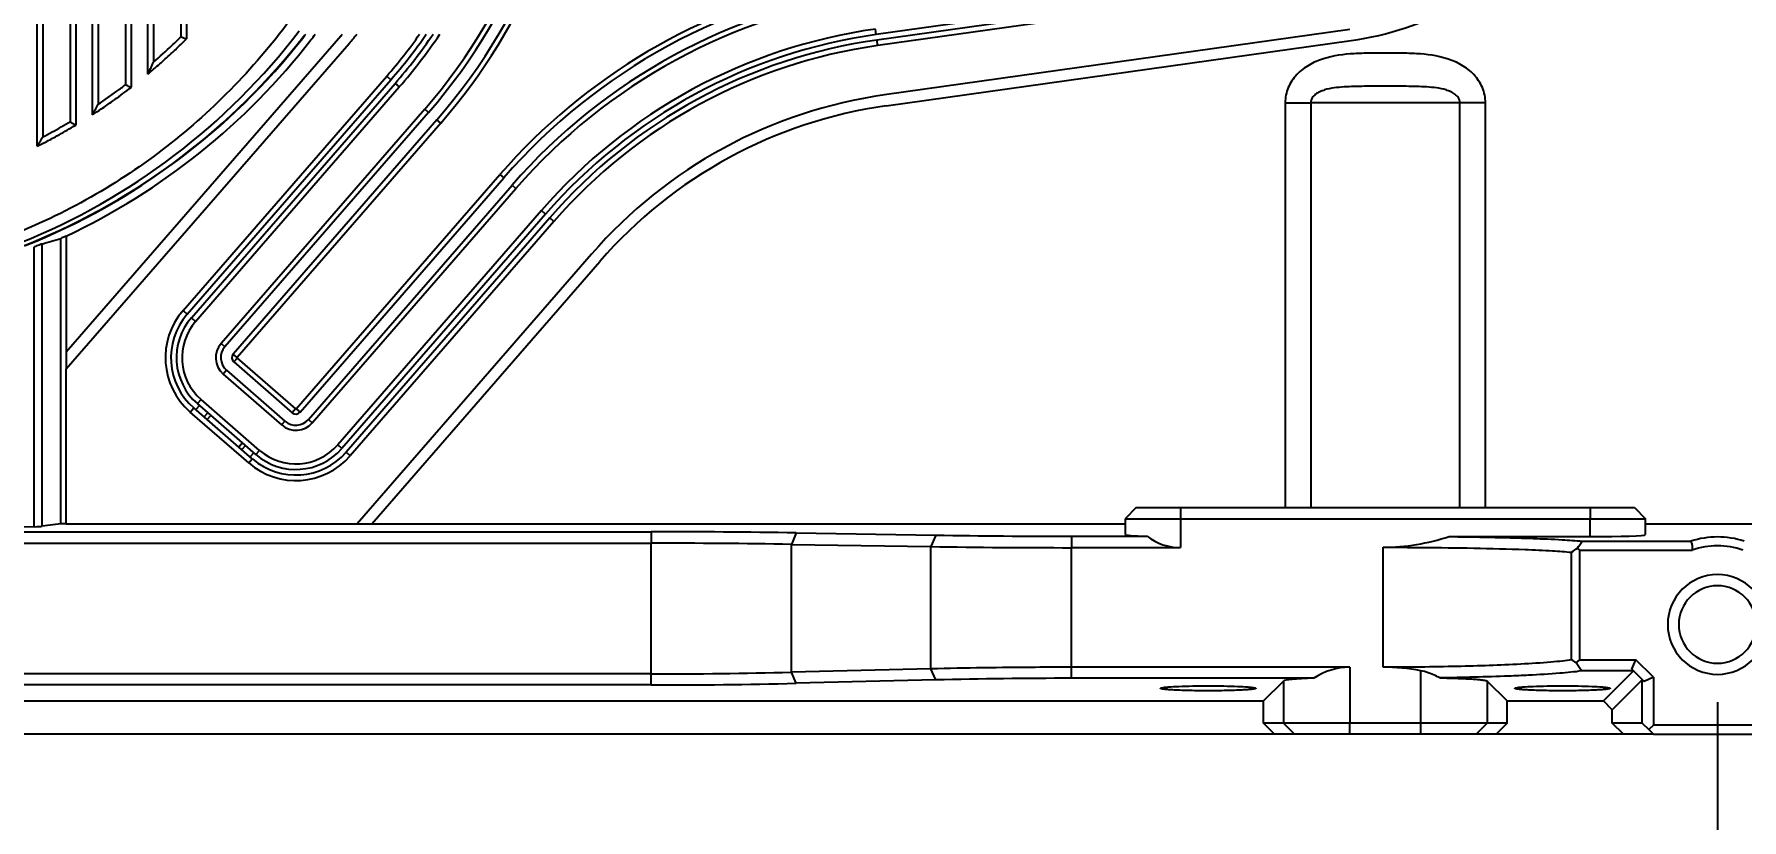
# Model space of a CAD drawing. Header units: millimetres. Extents: x -1070 to 42146, y 1440 to 12921.
# Drawn here: x 2330.6 to 2484.8, y 2763.9 to 2834.8 of the extents above; entities that cross this region are included whole.
import ezdxf

# ---------------------------------------------------------------- set-up
doc = ezdxf.new("R2010")
doc.units = ezdxf.units.MM
doc.layers.add('DIM', color=4, linetype='Continuous')
doc.layers.add('n', color=7, linetype='Continuous')
doc.styles.get("Standard").update_dxf_attribs({"font": 'arial.ttf'})
doc.dimstyles.new('ISO-200', dxfattribs={"dimtxt": 30, "dimasz": 25, "dimexe": 1.25, "dimexo": 5, "dimgap": 5, "dimtad": 1, "dimtoh": 1, "dimdec": 1, "dimdsep": 46, "dimtxsty": 'Standard', "dimcen": 2.5, "dimadec": 0, "dimazin": 0, "dimtfac": 1, "dimtdec": 1, "dimtmove": 0, "dimatfit": 3, "dimfxl": 1, "dimarcsym": 0})

# ---------------------------------------------------------------- blocks, each defined once
blk = doc.blocks.new('*D67')
at = {"layer": 'Defpoints', "color": 0, "transparency": 16777216}
for p in [(2132.58, 2779.54), (2482.58, 2779.54), (2482.58, 2713.08)]:
    blk.add_point(p, dxfattribs=at)
at = {"layer": 'DIM', "color": 0, "lineweight": -2, "transparency": 16777216}
for p, q in [((2132.58, 2774.54), (2132.58, 2711.83)), ((2482.58, 2774.54), (2482.58, 2711.83)), ((2157.58, 2713.08), (2457.58, 2713.08))]:
    blk.add_line(p, q, dxfattribs=at)
at = {"layer": 'DIM', "color": 0, "transparency": 16777216}
for points in [[(2157.58, 2717.25), (2157.58, 2708.91), (2132.58, 2713.08)], [(2457.58, 2717.25), (2457.58, 2708.91), (2482.58, 2713.08)]]:
    blk.add_solid(points, dxfattribs=at)
at = {"layer": 'DIM', "color": 0, "lineweight": -3, "transparency": 16777216, "insert": (2281.88, 2756.92), "char_height": 30, "attachment_point": 2}
blk.add_mtext('350 [1\'-1 3/4"]', dxfattribs=at)
blk = doc.blocks.new('*D69')
at = {"layer": 'Defpoints', "color": 0, "transparency": 16777216}
for p in [(2484.58, 3511.54), (2482.58, 2781.54), (2682.22, 2781.54)]:
    blk.add_point(p, dxfattribs=at)
at = {"layer": 'DIM', "color": 0, "lineweight": -2, "transparency": 16777216}
for p, q in [((2489.58, 3511.54), (2683.47, 3511.54)), ((2682.22, 3486.54), (2682.22, 2806.54)), ((2487.58, 2781.54), (2683.47, 2781.54))]:
    blk.add_line(p, q, dxfattribs=at)
at = {"layer": 'DIM', "color": 0, "transparency": 16777216}
for points in [[(2678.06, 3486.54), (2686.39, 3486.54), (2682.22, 3511.54)], [(2678.06, 2806.54), (2686.39, 2806.54), (2682.22, 2781.54)]]:
    blk.add_solid(points, dxfattribs=at)
at = {"layer": 'DIM', "color": 0, "lineweight": -3, "transparency": 16777216, "insert": (2638.38, 3133.41), "char_height": 30, "attachment_point": 2, "rotation": 90}
blk.add_mtext('730 [2\'-4 3/4"]', dxfattribs=at)

msp = doc.modelspace()

# ---------------------------------------------------------------- linework, layer by layer
at = {"layer": 'n', "color": 7, "linetype": 'Continuous', "lineweight": -3, "true_color": 0xffffff}
for p, q in [((2330.833, 2825.562), (2330.833, 2873.387)), ((2331.333, 2873.387), (2331.333, 2825.562)), ((2333.833, 2826.943), (2333.833, 2873.387)), ((2334.333, 2873.387), (2334.333, 2826.943)), ((2335.833, 2828.512), (2335.833, 2873.387)), ((2336.333, 2873.387), (2336.333, 2828.512)), ((2338.833, 2830.292), (2338.833, 2873.387)), ((2339.333, 2873.387), (2339.333, 2830.292)), ((2340.833, 2832.311), (2340.833, 2873.387)), ((2341.333, 2873.387), (2341.333, 2832.311)), ((2343.833, 2834.608), (2343.833, 2873.387)), ((2344.333, 2873.387), (2344.333, 2834.608)), ((2448.608, 2840.704), (2406.601, 2834.8)), ((2448.677, 2840.209), (2406.67, 2834.305)), ((2448.747, 2839.714), (2406.74, 2833.81)), ((2358.257, 2834.664), (2333.46, 2806.138)), ((2344.333, 2834.608), (2344.333, 2834.424)), ((2406.601, 2834.8), (2406.531, 2835.295)), ((2449.373, 2835.257), (2407.366, 2829.354)), ((2333.46, 2804.614), (2359.012, 2834.008)), ((2406.74, 2833.81), (2406.67, 2834.305)), ((2407.505, 2828.363), (2449.512, 2834.267)), ((2340.833, 2831.241), (2340.833, 2832.311)), ((2339.333, 2830.292), (2339.333, 2830.041)), ((2344.012, 2809.895), (2362.408, 2831.056)), ((2344.39, 2809.567), (2362.785, 2830.728)), ((2344.767, 2809.239), (2363.163, 2830.4)), ((2345.145, 2808.911), (2363.54, 2830.072)), ((2362.408, 2831.056), (2362.785, 2830.728)), ((2363.163, 2830.4), (2363.54, 2830.072)), ((2335.833, 2827.569), (2335.833, 2828.512)), ((2443.538, 2828.641), (2445.847, 2828.641)), ((2443.538, 2828.641), (2443.538, 2792.091)), ((2445.847, 2828.641), (2445.847, 2792.091)), ((2459.319, 2828.641), (2445.847, 2828.641)), ((2459.319, 2792.091), (2459.319, 2828.641)), ((2461.628, 2828.641), (2459.319, 2828.641)), ((2461.628, 2792.091), (2461.628, 2828.641)), ((2334.333, 2826.943), (2334.333, 2826.636)), ((2365.836, 2828.076), (2347.44, 2806.915)), ((2366.181, 2827.776), (2347.786, 2806.614)), ((2366.936, 2827.12), (2348.541, 2805.958)), ((2367.282, 2826.819), (2348.887, 2805.658)), ((2366.181, 2827.776), (2365.836, 2828.076)), ((2367.282, 2826.819), (2366.936, 2827.12)), ((2330.833, 2824.716), (2330.833, 2825.562)), ((2354.233, 2801.011), (2372.628, 2822.172)), ((2372.628, 2822.172), (2372.974, 2821.871)), ((2354.578, 2800.71), (2372.974, 2821.871)), ((2355.333, 2800.054), (2373.729, 2821.215)), ((2355.679, 2799.753), (2374.074, 2820.915)), ((2373.729, 2821.215), (2374.074, 2820.915)), ((2376.37, 2818.919), (2357.975, 2797.758)), ((2376.747, 2818.591), (2358.352, 2797.43)), ((2377.125, 2818.263), (2358.729, 2797.102)), ((2377.502, 2817.935), (2359.107, 2796.774)), ((2376.747, 2818.591), (2376.37, 2818.919)), ((2377.502, 2817.935), (2377.125, 2818.263)), ((2332.977, 2790.628), (2332.977, 2816.404)), ((2333.46, 2816.615), (2333.46, 2806.138)), ((2330.564, 2790.369), (2330.564, 2815.636)), ((2331.278, 2790.407), (2331.278, 2815.894)), ((2380.898, 2814.983), (2359.738, 2790.641)), ((2361.063, 2790.641), (2381.653, 2814.327)), ((2344.012, 2809.895), (2344.39, 2809.567)), ((2344.767, 2809.239), (2345.145, 2808.911)), ((2347.786, 2806.614), (2347.44, 2806.915)), ((2333.46, 2806.138), (2333.46, 2804.614)), ((2348.887, 2805.658), (2348.541, 2805.958)), ((2348.891, 2805.599), (2348.59, 2805.253)), ((2348.59, 2805.253), (2353.873, 2800.661)), ((2348.891, 2805.599), (2354.174, 2801.006)), ((2333.46, 2790.641), (2333.46, 2804.614)), ((2347.934, 2804.498), (2347.633, 2804.152)), ((2347.633, 2804.152), (2352.916, 2799.56)), ((2347.934, 2804.498), (2353.217, 2799.906)), ((2344.654, 2800.725), (2344.982, 2801.102)), ((2349.937, 2796.132), (2344.654, 2800.725)), ((2350.265, 2796.51), (2344.982, 2801.102)), ((2345.498, 2801.315), (2345.17, 2800.938)), ((2345.31, 2801.479), (2345.638, 2801.857)), ((2350.593, 2796.887), (2345.31, 2801.479)), ((2350.921, 2797.264), (2345.638, 2801.857)), ((2345.925, 2800.282), (2346.253, 2800.659)), ((2354.174, 2801.006), (2353.873, 2800.661)), ((2354.233, 2801.011), (2354.578, 2800.71)), ((2346.195, 2800.047), (2346.523, 2800.425)), ((2353.217, 2799.906), (2352.916, 2799.56)), ((2355.333, 2800.054), (2355.679, 2799.753)), ((2349.38, 2797.942), (2349.052, 2797.564)), ((2349.649, 2797.707), (2349.321, 2797.33)), ((2358.352, 2797.43), (2357.975, 2797.758)), ((2349.937, 2796.132), (2350.265, 2796.51)), ((2350.076, 2796.674), (2350.404, 2797.051)), ((2350.593, 2796.887), (2350.921, 2797.264)), ((2359.107, 2796.774), (2358.729, 2797.102)), ((2430.083, 2792.091), (2429.083, 2791.091)), ((2430.083, 2792.091), (2434.083, 2792.091)), ((2434.083, 2792.091), (2471.083, 2792.091)), ((2434.083, 2792.091), (2434.083, 2791.091)), ((2471.083, 2792.091), (2475.083, 2792.091)), ((2471.083, 2792.091), (2471.083, 2791.091)), ((2475.083, 2792.091), (2476.083, 2791.091)), ((2228.896, 2789.914), (2386.27, 2789.914)), ((2330.564, 2790.369), (2325.599, 2790.236)), ((2332.977, 2790.628), (2331.278, 2790.407)), ((2333.46, 2790.641), (2359.738, 2790.641)), ((2359.738, 2790.641), (2361.063, 2790.641)), ((2361.063, 2790.641), (2429.083, 2790.641)), ((2386.27, 2789.914), (2386.27, 2788.879)), ((2399.386, 2789.813), (2398.949, 2788.778)), ((2399.386, 2789.813), (2411.993, 2789.608)), ((2429.083, 2791.091), (2429.083, 2789.652)), ((2429.083, 2791.091), (2434.083, 2791.091)), ((2434.083, 2791.091), (2471.083, 2791.091)), ((2434.083, 2791.091), (2434.083, 2788.478)), ((2471.083, 2789.478), (2471.083, 2791.091)), ((2471.083, 2791.091), (2476.083, 2791.091)), ((2476.083, 2789.652), (2476.083, 2791.091)), ((2476.083, 2790.641), (2506.341, 2790.641)), ((2228.896, 2788.879), (2386.27, 2788.879)), ((2386.27, 2777.078), (2386.27, 2788.879)), ((2398.949, 2777.23), (2398.949, 2788.778)), ((2398.949, 2788.778), (2411.555, 2788.573)), ((2411.993, 2789.608), (2411.555, 2788.573)), ((2411.555, 2777.538), (2411.555, 2788.573)), ((2424.234, 2789.513), (2424.234, 2788.478)), ((2424.234, 2789.513), (2431.084, 2789.513)), ((2424.234, 2777.681), (2424.234, 2788.478)), ((2424.234, 2788.478), (2434.083, 2788.478)), ((2452.381, 2777.681), (2452.381, 2788.512)), ((2458.359, 2789.478), (2471.083, 2789.478)), ((2470.164, 2788.262), (2469.932, 2788.433)), ((2470.164, 2788.262), (2480.297, 2788.262)), ((2470.164, 2778.346), (2470.164, 2788.262)), ((2470.373, 2789.061), (2480.164, 2789.061)), ((2469.407, 2778.353), (2469.407, 2788.064)), ((2411.555, 2777.538), (2398.949, 2777.23)), ((2411.978, 2776.54), (2411.555, 2777.538)), ((2449.368, 2777.681), (2424.234, 2777.681)), ((2424.234, 2776.682), (2424.234, 2777.681)), ((2449.368, 2777.681), (2449.368, 2772.641)), ((2469.808, 2778.078), (2470.164, 2778.346)), ((2470.164, 2778.346), (2475.221, 2778.346)), ((2474.847, 2777.506), (2475.221, 2778.346)), ((2475.948, 2776.404), (2474.847, 2777.506)), ((2474.847, 2777.506), (2474.989, 2777.348)), ((2476.788, 2776.779), (2475.221, 2778.346)), ((2386.27, 2777.078), (2310.105, 2777.078)), ((2386.27, 2776.079), (2314.354, 2776.079)), ((2386.27, 2776.079), (2386.27, 2777.078)), ((2399.371, 2776.232), (2398.949, 2777.23)), ((2411.978, 2776.54), (2399.371, 2776.232)), ((2446.131, 2776.682), (2424.234, 2776.682)), ((2441.583, 2774.641), (2443.376, 2776.434)), ((2443.376, 2776.434), (2443.376, 2772.641)), ((2455.798, 2772.641), (2455.798, 2777.36)), ((2461.79, 2776.434), (2461.79, 2772.641)), ((2461.79, 2776.434), (2463.583, 2774.641)), ((2474.989, 2777.348), (2470.306, 2777.348)), ((2474.989, 2777.348), (2472.282, 2774.641)), ((2475.79, 2776.547), (2473.083, 2773.84)), ((2475.79, 2776.547), (2475.948, 2776.404)), ((2475.79, 2772.641), (2475.79, 2776.547)), ((2476.788, 2776.779), (2475.948, 2776.404)), ((2476.788, 2776.779), (2476.788, 2772.441)), ((2321.083, 2774.641), (2441.583, 2774.641)), ((2432.283, 2775.779), (2432.29, 2775.791)), ((2440.877, 2775.79), (2440.883, 2775.779)), ((2441.583, 2772.641), (2441.583, 2774.641)), ((2463.583, 2772.641), (2463.583, 2774.641)), ((2463.583, 2774.641), (2472.282, 2774.641)), ((2464.283, 2775.779), (2464.29, 2775.791)), ((2473.083, 2773.84), (2472.282, 2774.641)), ((2472.877, 2775.79), (2472.883, 2775.779)), ((2473.083, 2772.641), (2473.083, 2773.84)), ((2442.584, 2771.641), (2320.082, 2771.641)), ((2442.584, 2771.641), (2441.583, 2772.641)), ((2443.376, 2772.641), (2441.583, 2772.641)), ((2444.375, 2771.641), (2442.584, 2771.641)), ((2444.375, 2771.641), (2443.376, 2772.641)), ((2449.368, 2772.641), (2443.376, 2772.641)), ((2449.368, 2771.641), (2444.375, 2771.641)), ((2455.798, 2772.641), (2449.368, 2772.641)), ((2449.368, 2771.641), (2449.368, 2772.641)), ((2455.798, 2771.641), (2449.368, 2771.641)), ((2455.798, 2771.641), (2455.798, 2772.641)), ((2461.79, 2772.641), (2455.798, 2772.641)), ((2460.791, 2771.641), (2455.798, 2771.641)), ((2460.791, 2771.641), (2461.79, 2772.641)), ((2462.582, 2771.641), (2460.791, 2771.641)), ((2463.583, 2772.641), (2461.79, 2772.641)), ((2463.583, 2772.641), (2462.582, 2771.641)), ((2474.084, 2771.641), (2462.582, 2771.641)), ((2474.084, 2771.641), (2473.083, 2772.641)), ((2475.79, 2772.641), (2473.083, 2772.641)), ((2476.799, 2771.641), (2474.084, 2771.641)), ((2475.79, 2772.641), (2476.395, 2772.067)), ((2476.788, 2772.441), (2476.395, 2772.067)), ((2476.395, 2772.067), (2476.799, 2771.641)), ((2495.815, 2772.441), (2476.788, 2772.441)), ((2476.799, 2771.641), (2495.718, 2771.641))]:
    msp.add_line(p, q, dxfattribs=at)
for centre, radius, start, end in [((2326.559, 2862.219), 52.042, 319, 0), ((2326.559, 2862.219), 52.5, 319, 0), ((2326.559, 2862.219), 53.5, 319, 0), ((2326.559, 2862.219), 53.958, 319, 355.98531), ((2445.615, 2861.995), 28, 278, 319), ((2413.351, 2786.772), 53.958, 102.01469, 139), ((2413.351, 2786.772), 53.5, 98, 139), ((2413.351, 2786.772), 52.5, 98, 139), ((2413.351, 2786.772), 52.042, 98, 139), ((2307.355, 2871.084), 59.284, 291.76103, 322.68907), ((2307.583, 2871.541), 51.75, 313.23231, 314.46578), ((2307.583, 2871.541), 60, 321.18362, 322.19711), ((2307.583, 2871.541), 60.028, 321.88774, 322.30811), ((2307.583, 2871.541), 60.716, 322.19834, 322.81034), ((2326.559, 2862.219), 42, 319, 319.31188), ((2326.559, 2862.219), 43, 319, 320.4361), ((2326.559, 2862.219), 47.5, 319, 324.7898), ((2326.559, 2862.219), 48, 319, 325.21261), ((2326.559, 2862.219), 48.5, 319, 325.62164), ((2326.559, 2862.219), 49, 319, 326.02068), ((2413.351, 2786.772), 49, 98, 139), ((2413.351, 2786.772), 48.5, 98, 139), ((2307.583, 2871.541), 60, 291.28789, 321.18362), ((2307.583, 2871.541), 60.028, 291.6766, 321.88774), ((2307.583, 2871.541), 60.716, 295.22614, 322.19834), ((2307.583, 2871.541), 51.75, 310.70571, 313.23231), ((2307.49, 2871.409), 52.204, 312.33914, 313.19952), ((2307.488, 2871.41), 52.206, 313.19953, 314.64061), ((2307.495, 2871.403), 52.196, 314.64065, 314.89045), ((2413.351, 2786.772), 48, 98, 139), ((2413.351, 2786.772), 47.5, 98, 139), ((2307.491, 2871.408), 52.202, 309.69559, 310.88066), ((2307.487, 2871.412), 52.208, 310.88066, 312.33907), ((2307.531, 2871.356), 52.137, 305.26737, 307.31621), ((2307.583, 2871.541), 51.75, 306.02968, 307.14719), ((2307.514, 2871.379), 52.166, 307.31607, 307.58691), ((2307.583, 2871.541), 51.75, 303.74899, 306.02968), ((2307.544, 2871.338), 52.115, 303.91143, 305.26696), ((2413.351, 2786.772), 43, 98, 139), ((2413.351, 2786.772), 42, 98, 139), ((2307.583, 2871.541), 51.75, 299.43961, 300.48061), ((2307.533, 2871.354), 52.134, 302.876, 303.91146), ((2307.583, 2871.541), 51.75, 297.31855, 299.43961), ((2307.543, 2871.334), 52.112, 297.46544, 298.76867), ((2307.524, 2871.368), 52.151, 298.76875, 300.63379), ((2307.521, 2871.374), 52.157, 300.63377, 300.93476), ((2307.565, 2871.292), 52.065, 296.54557, 297.4654), ((2348.918, 2805.63), 6.5, 139, 229), ((2348.918, 2805.63), 6, 139.24999, 229), ((2348.918, 2805.63), 5.5, 139, 229), ((2348.918, 2805.63), 5, 139, 229), ((2348.918, 2805.63), 6, 139, 139.24999), ((2348.918, 2805.63), 1.958, 139, 229), ((2348.918, 2805.63), 1.5, 139, 229), ((2348.918, 2805.63), 0.5, 139, 229), ((2348.918, 2805.63), 0.0417, 139, 229), ((2354.201, 2801.038), 0.5, 229, 319), ((2354.201, 2801.038), 0.0417, 229, 319), ((2354.201, 2801.038), 1.958, 229, 319), ((2354.201, 2801.038), 1.5, 229, 319), ((2354.201, 2801.038), 5, 229, 319), ((2354.201, 2801.038), 6.5, 229, 319), ((2354.201, 2801.038), 6, 229, 229.24999), ((2354.201, 2801.038), 6, 229.24999, 319), ((2354.201, 2801.038), 5.5, 229, 319), ((2386.374, 1956.142), 833.773, 89.105758, 90.007121), ((2386.202, 1988.843), 800.037, 89.087114, 89.995145), ((2423.842, 3584.213), 795.736, 269.115282, 270.028217), ((2423.854, 3531.142), 741.629, 269.083574, 270.029305), ((2450.335, 2815.781), 33.645, 304.5322, 305.62547), ((2416.36, 2826.435), 65.682, 324.64929, 325.31864), ((2482.583, 2781.541), 7.9, 72.1946, 107.80543), ((2482.586, 2781.57), 7.073, 71.11775, 108.88225), ((2482.583, 2781.541), 4.5, 0, 180), ((2482.583, 2781.541), 3.5, 0, 180), ((2482.583, 2781.541), 4.5, 180, 0), ((2482.583, 2781.541), 3.5, 180, 0), ((2451.16, 2751.328), 32.609, 55.1192, 55.97317), ((2414.401, 2739.768), 67.362, 33.9097, 34.66197), ((2386.662, 3272.554), 495.476, 269.95472, 271.42098), ((2386.676, 3305.072), 528.992, 269.9561, 271.37523), ((2424.138, 2257.443), 519.24, 89.98941, 91.34192)]:
    msp.add_arc(centre, radius, start, end, dxfattribs=at)
for centre, major_axis, ratio, start_param, end_param in [((2315.192, 2871.541), (58.385, 0), 0.9914712, -1.2916616, -1.26127), ((2329.347, 2790.425), (2, 0), 0.0349208, -0.9162979, -0.2617994), ((2333.46, 2790.623), (0.5, 0), 0.0349208, 1.5707963, 2.8797933), ((2434.083, 2789.652), (5, 0), 0.0349208, -3.1415927, -2.2140944), ((2434.083, 2793.656), (0, 5.178), 0.9656888, -3.7848907, -3.1415927), ((2471.083, 2789.652), (5, 0), 0.0349208, -1.5707963, 0), ((2449.368, 2771.358), (0, 6.323), 0.9489646, 0, 0.5697127), ((2449.368, 2776.417), (6, 0), 0.0524078, 2.140509, 3.0892328)]:
    msp.add_ellipse(centre, major_axis=major_axis, ratio=ratio, start_param=start_param, end_param=end_param, dxfattribs=at)
for points, knots in [([(2359.463, 2845.765), (2357.102, 2840.82), (2350.978, 2831.555), (2338.283, 2820.756), (2322.924, 2813.932), (2306.106, 2811.849), (2289.435, 2814.793), (2274.464, 2822.368), (2262.319, 2833.771), (2256.648, 2843.33), (2254.525, 2848.394)], [0, 0, 0, 0, 0.1242962, 0.2481073, 0.3732739, 0.5001724, 0.6268622, 0.7516965, 0.875454, 1, 1, 1, 1]), ([(2343.833, 2834.611), (2343.833, 2834.597), (2343.912, 2834.592), (2343.987, 2834.528), (2344.154, 2834.477), (2344.269, 2834.44), (2344.333, 2834.424)], [0, 0, 0, 0, 0.0792814, 0.3050508, 0.6324028, 1, 1, 1, 1]), ([(2461.628, 2828.641), (2461.628, 2829.108), (2461.431, 2830.053), (2460.63, 2831.241), (2459.498, 2832.107), (2457.755, 2832.842), (2455.868, 2833.078), (2453.993, 2833.13), (2452.583, 2833.136), (2451.172, 2833.13), (2449.297, 2833.078), (2447.411, 2832.842), (2445.668, 2832.107), (2444.536, 2831.241), (2443.735, 2830.053), (2443.538, 2829.108), (2443.538, 2828.641)], [0, 0, 0, 0, 0.0622771, 0.1246417, 0.1871136, 0.249673, 0.3746946, 0.4373468, 0.5000005, 0.5626541, 0.6253063, 0.7503276, 0.8128867, 0.8753586, 0.9377231, 1, 1, 1, 1]), ([(2340.833, 2831.241), (2340.881, 2831.336), (2340.978, 2831.529), (2341.114, 2831.823), (2341.234, 2832.062), (2341.288, 2832.228), (2341.333, 2832.289), (2341.333, 2832.311)], [0, 0, 0, 0, 0.2713671, 0.5485732, 0.8229245, 0.9445576, 1, 1, 1, 1]), ([(2338.833, 2830.292), (2338.833, 2830.275), (2338.909, 2830.251), (2338.989, 2830.179), (2339.154, 2830.109), (2339.27, 2830.062), (2339.333, 2830.041)], [0, 0, 0, 0, 0.0882001, 0.3217245, 0.6451967, 1, 1, 1, 1]), ([(2459.319, 2828.641), (2459.319, 2828.796), (2459.216, 2829.105), (2458.887, 2829.432), (2458.495, 2829.656), (2457.937, 2829.86), (2457.204, 2830.001), (2456.308, 2830.082), (2455.395, 2830.118), (2454.152, 2830.138), (2452.583, 2830.139), (2451.014, 2830.138), (2449.771, 2830.118), (2448.858, 2830.082), (2447.962, 2830.001), (2447.229, 2829.86), (2446.671, 2829.656), (2446.279, 2829.432), (2445.949, 2829.105), (2445.847, 2828.796), (2445.847, 2828.641)], [0, 0, 0, 0, 0.0317159, 0.0627548, 0.0932608, 0.1235357, 0.1840875, 0.2453783, 0.3077152, 0.3711045, 0.5000003, 0.6288961, 0.6922854, 0.7546222, 0.8159129, 0.8764646, 0.9067395, 0.9372455, 0.9682843, 1, 1, 1, 1]), ([(2335.833, 2827.569), (2335.883, 2827.653), (2335.982, 2827.823), (2336.101, 2828.042), (2336.191, 2828.21), (2336.257, 2828.355), (2336.295, 2828.399), (2336.333, 2828.531), (2336.333, 2828.511)], [0, 0, 0, 0, 0.2736643, 0.5539207, 0.6936147, 0.8288362, 0.945445, 1, 1, 1, 1]), ([(2333.833, 2826.942), (2333.833, 2826.962), (2333.88, 2826.88), (2333.923, 2826.861), (2334.018, 2826.789), (2334.152, 2826.717), (2334.27, 2826.66), (2334.333, 2826.636)], [0, 0, 0, 0, 0.099345, 0.2063419, 0.3397111, 0.6578373, 1, 1, 1, 1]), ([(2330.833, 2824.716), (2330.884, 2824.791), (2330.986, 2824.943), (2331.107, 2825.142), (2331.198, 2825.293), (2331.263, 2825.422), (2331.3, 2825.461), (2331.333, 2825.579), (2331.333, 2825.561)], [0, 0, 0, 0, 0.2766787, 0.5602949, 0.7009705, 0.8349795, 0.9472731, 1, 1, 1, 1]), ([(2333.46, 2816.615), (2333.361, 2816.569), (2333.201, 2816.498), (2333.04, 2816.425), (2332.977, 2816.404)], [0, 0, 0, 0, 0.619181, 1, 1, 1, 1]), ([(2331.278, 2815.894), (2331.186, 2815.868), (2330.948, 2815.781), (2330.711, 2815.692), (2330.564, 2815.636)], [0, 0, 0, 0, 0.3793414, 1, 1, 1, 1]), ([(2452.381, 2788.512), (2453.393, 2788.512), (2455.421, 2788.686), (2457.394, 2789.174), (2458.359, 2789.478)], [0, 0, 0, 0, 0.4999848, 1, 1, 1, 1]), ([(2452.381, 2788.512), (2453.563, 2788.512), (2457.841, 2788.496), (2462.118, 2788.425), (2465.211, 2788.314)], [0, 0, 0, 0, 0.2764672, 1, 1, 1, 1]), ([(2458.359, 2789.478), (2459.055, 2789.47), (2461.576, 2789.435), (2464.098, 2789.378), (2465.924, 2789.313)], [0, 0, 0, 0, 0.2756896, 1, 1, 1, 1]), ([(2465.211, 2788.314), (2466.037, 2788.283), (2467.437, 2788.22), (2468.836, 2788.125), (2469.407, 2788.064)], [0, 0, 0, 0, 0.5902698, 1, 1, 1, 1]), ([(2465.924, 2789.313), (2466.802, 2789.282), (2468.286, 2789.219), (2469.769, 2789.123), (2470.373, 2789.061)], [0, 0, 0, 0, 0.5913069, 1, 1, 1, 1]), ([(2480.164, 2789.061), (2480.203, 2789.002), (2480.269, 2788.876), (2480.287, 2788.667), (2480.28, 2788.465), (2480.29, 2788.329), (2480.294, 2788.262)], [0, 0, 0, 0, 0.2591215, 0.5061887, 0.753316, 1, 1, 1, 1]), ([(2424.234, 2777.681), (2423.145, 2777.681), (2418.919, 2777.668), (2414.692, 2777.613), (2411.555, 2777.538)], [0, 0, 0, 0, 0.2575792, 1, 1, 1, 1]), ([(2464.826, 2777.957), (2462.914, 2777.858), (2458.766, 2777.721), (2454.616, 2777.681), (2452.381, 2777.681)], [0, 0, 0, 0, 0.4612655, 1, 1, 1, 1]), ([(2469.407, 2778.353), (2469.136, 2778.31), (2468.517, 2778.23), (2466.99, 2778.083), (2465.733, 2778.005), (2464.826, 2777.957)], [0, 0, 0, 0, 0.1787315, 0.407303, 1, 1, 1, 1]), ([(2432.409, 2775.833), (2432.484, 2775.849), (2432.673, 2775.875), (2433.182, 2775.922), (2434.034, 2775.964), (2435.242, 2775.997), (2436.598, 2776.008), (2437.952, 2775.997), (2439.155, 2775.964), (2440.001, 2775.921), (2440.505, 2775.873), (2440.691, 2775.847), (2440.764, 2775.831)], [0, 0, 0, 0, 0.0275886, 0.0681135, 0.18334, 0.3332373, 0.50136, 0.6693355, 0.8186239, 0.9328905, 0.9729152, 1, 1, 1, 1]), ([(2457.498, 2776.719), (2457.367, 2776.793), (2456.83, 2777.076), (2456.247, 2777.276), (2455.798, 2777.36)], [0, 0, 0, 0, 0.2468125, 1, 1, 1, 1]), ([(2465.517, 2776.958), (2464.925, 2776.929), (2462.253, 2776.812), (2459.579, 2776.749), (2457.497, 2776.719)], [0, 0, 0, 0, 0.2215939, 1, 1, 1, 1]), ([(2457.497, 2776.719), (2457.785, 2776.714), (2458.339, 2776.704), (2459.135, 2776.68), (2459.852, 2776.651), (2460.472, 2776.616), (2460.982, 2776.578), (2461.333, 2776.541), (2461.548, 2776.508), (2461.661, 2776.486), (2461.738, 2776.463), (2461.778, 2776.445), (2461.79, 2776.434)], [0, 0, 0, 0, 0.1997773, 0.3860409, 0.5536573, 0.6988362, 0.8182906, 0.9094032, 0.9436273, 0.9701007, 0.9888094, 1, 1, 1, 1]), ([(2464.409, 2775.833), (2464.484, 2775.849), (2464.673, 2775.875), (2465.182, 2775.922), (2466.034, 2775.964), (2467.242, 2775.997), (2468.598, 2776.008), (2469.952, 2775.997), (2471.155, 2775.964), (2472.001, 2775.921), (2472.505, 2775.873), (2472.691, 2775.847), (2472.764, 2775.831)], [0, 0, 0, 0, 0.0275886, 0.0681135, 0.18334, 0.3332373, 0.50136, 0.6693355, 0.8186239, 0.9328905, 0.9729152, 1, 1, 1, 1]), ([(2470.306, 2777.348), (2469.657, 2777.251), (2468.061, 2777.103), (2466.462, 2777.006), (2465.517, 2776.958)], [0, 0, 0, 0, 0.4093741, 1, 1, 1, 1]), ([(2440.883, 2775.779), (2440.883, 2775.769), (2440.849, 2775.748), (2440.789, 2775.731), (2440.684, 2775.71), (2440.543, 2775.69), (2440.363, 2775.671), (2440.053, 2775.644), (2439.585, 2775.616), (2438.942, 2775.589), (2438.208, 2775.569), (2437.412, 2775.556), (2436.583, 2775.552), (2435.755, 2775.556), (2434.958, 2775.569), (2434.224, 2775.589), (2433.581, 2775.616), (2433.054, 2775.648), (2432.695, 2775.681), (2432.482, 2775.71), (2432.377, 2775.731), (2432.317, 2775.748), (2432.283, 2775.769), (2432.283, 2775.779)], [0, 0, 0, 0, 0.003536, 0.0111505, 0.0232462, 0.0398416, 0.0608341, 0.0860084, 0.1479696, 0.2234465, 0.3095071, 0.4028601, 0.4999413, 0.597044, 0.6904426, 0.7764968, 0.8519167, 0.9138641, 0.9600738, 0.976714, 0.9888484, 0.996479, 1, 1, 1, 1]), ([(2432.289, 2775.791), (2432.3, 2775.801), (2432.342, 2775.817), (2432.382, 2775.827), (2432.409, 2775.833)], [0, 0, 0, 0, 0.3612914, 1, 1, 1, 1]), ([(2440.764, 2775.831), (2440.789, 2775.826), (2440.828, 2775.816), (2440.867, 2775.801), (2440.877, 2775.79)], [0, 0, 0, 0, 0.6377489, 1, 1, 1, 1]), ([(2472.883, 2775.779), (2472.883, 2775.769), (2472.849, 2775.748), (2472.789, 2775.731), (2472.684, 2775.71), (2472.543, 2775.69), (2472.363, 2775.671), (2472.053, 2775.644), (2471.585, 2775.616), (2470.942, 2775.589), (2470.208, 2775.569), (2469.412, 2775.556), (2468.583, 2775.552), (2467.755, 2775.556), (2466.958, 2775.569), (2466.224, 2775.589), (2465.581, 2775.616), (2465.054, 2775.648), (2464.695, 2775.681), (2464.482, 2775.71), (2464.377, 2775.731), (2464.317, 2775.748), (2464.283, 2775.769), (2464.283, 2775.779)], [0, 0, 0, 0, 0.003536, 0.0111505, 0.0232462, 0.0398416, 0.0608341, 0.0860084, 0.1479696, 0.2234465, 0.3095071, 0.4028601, 0.4999413, 0.597044, 0.6904426, 0.7764968, 0.8519167, 0.9138641, 0.9600738, 0.976714, 0.9888484, 0.996479, 1, 1, 1, 1]), ([(2464.289, 2775.791), (2464.3, 2775.801), (2464.342, 2775.817), (2464.382, 2775.827), (2464.409, 2775.833)], [0, 0, 0, 0, 0.3612914, 1, 1, 1, 1]), ([(2472.764, 2775.831), (2472.789, 2775.826), (2472.828, 2775.816), (2472.867, 2775.801), (2472.877, 2775.79)], [0, 0, 0, 0, 0.6377489, 1, 1, 1, 1])]:
    msp.add_open_spline(points, degree=3, knots=knots, dxfattribs=at)
msp.add_open_spline([(2455.798, 2777.36), (2454.673, 2777.569), (2453.525, 2777.681), (2452.381, 2777.681)], degree=3, dxfattribs=at)

# ---------------------------------------------------------------- dimensions: what is measured, and where the dimension line sits
at = {"layer": 'DIM', "color": 7, "lineweight": -3}
dim = msp.add_linear_dim(base=(2682.222, 2781.541), p1=(2484.583, 3511.541), p2=(2482.583, 2781.541), angle=270, dimstyle='ISO-200', dxfattribs=at)
dim.commit()
dim.dimension.update_dxf_attribs({"geometry": '*D69', "text_midpoint": (2682.222, 3133.41), "dimtype": 160})
dim = msp.add_linear_dim(base=(2482.583, 2713.08), p1=(2132.583, 2779.541), p2=(2482.583, 2779.541), dimstyle='ISO-200', dxfattribs=at)
dim.commit()
dim.dimension.update_dxf_attribs({"geometry": '*D67', "text_midpoint": (2281.88, 2713.08), "dimtype": 160})

doc.saveas('drawing.dxf')
